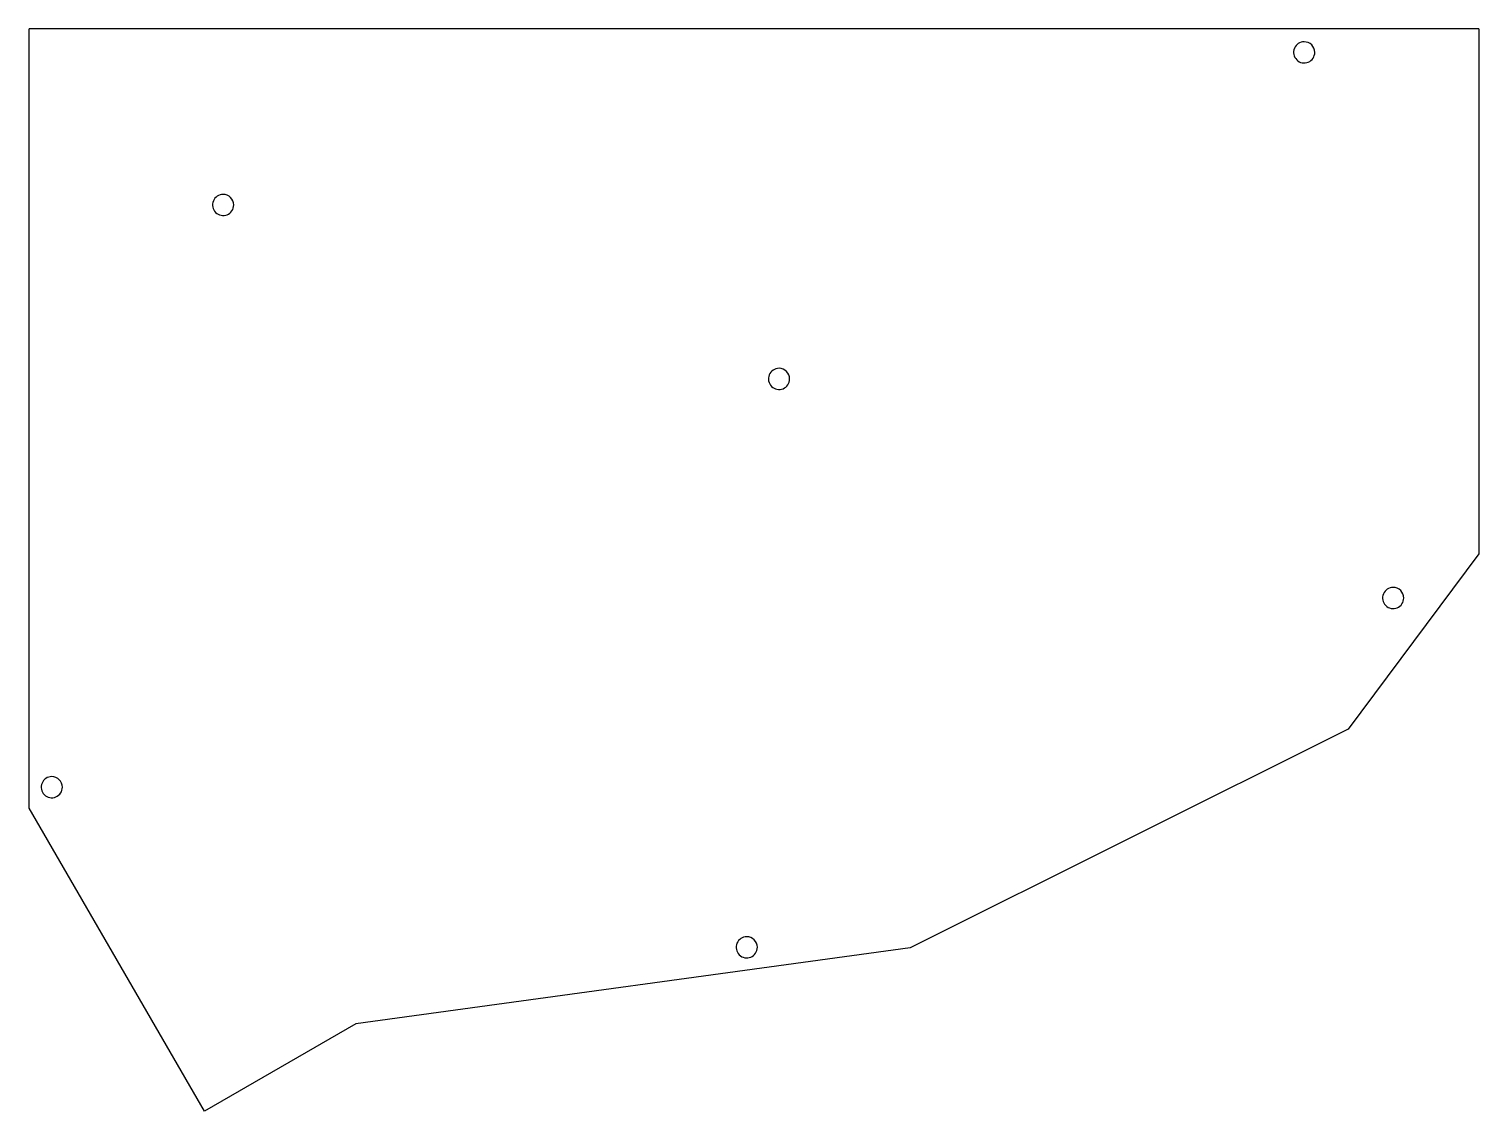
# Model space of a CAD drawing. Extents: x 3 to 161, y -118 to 0.
import ezdxf

# ---------------------------------------------------------------- set-up
doc = ezdxf.new("R2010")
doc.units = 0
doc.layers.get('0').update_dxf_attribs({"linetype": 'CONTINUOUS'})

msp = doc.modelspace()

# ---------------------------------------------------------------- linework, layer by layer
at = {"color": 7}
for points in [[(160.74136, -0.273954), (3.26136, -0.273954)], [(3.26136, -84.919454), (3.26136, -0.273954)], [(160.74136, -0.273954), (160.74136, -57.296954)], [(160.74136, -57.296954), (146.51736, -76.346954)], [(146.51736, -76.346954), (98.95586, -100.095954)], [(22.31136, -117.812454), (3.26136, -84.919454)], [(98.95586, -100.095954), (38.75786, -108.350954)], [(38.75786, -108.350954), (22.31136, -117.812454)]]:
    msp.add_lwpolyline(points, dxfattribs=at)
for points in [[(141.756638, -1.664132)], [(141.756638, -1.664132)], [(24.345189, -18.237632)], [(24.345189, -18.237632)], [(84.720938, -37.135308)], [(84.720938, -37.135308)], [(151.421338, -60.935108)], [(151.421338, -60.935108)], [(5.739689, -81.483708)], [(5.739689, -81.483708)], [(81.215738, -98.882708)], [(81.215738, -98.882708)]]:
    msp.add_lwpolyline(points, close=True, dxfattribs=at)
for points in [[(140.694176, -2.374046), (140.516178, -2.803772), (140.614567, -3.298407), (140.943465, -3.627305)], [(140.694176, -2.374046), (140.516178, -2.803772), (140.614567, -3.298407), (140.943465, -3.627305)], [(141.756638, -1.664132), (141.291506, -1.664132), (140.872175, -1.94432), (140.694176, -2.374046)], [(141.756638, -1.664132), (141.291506, -1.664132), (140.872175, -1.94432), (140.694176, -2.374046)], [(142.906638, -2.814132), (142.906638, -2.179004), (142.391766, -1.664132), (141.756638, -1.664132)], [(142.906638, -2.814132), (142.906638, -2.179004), (142.391766, -1.664132), (141.756638, -1.664132)], [(142.196724, -3.876594), (142.62645, -3.698596), (142.906638, -3.279264), (142.906638, -2.814132)], [(142.196724, -3.876594), (142.62645, -3.698596), (142.906638, -3.279264), (142.906638, -2.814132)], [(140.943465, -3.627305), (141.272363, -3.956203), (141.766998, -4.054592), (142.196724, -3.876594)], [(140.943465, -3.627305), (141.272363, -3.956203), (141.766998, -4.054592), (142.196724, -3.876594)], [(24.345189, -18.237632), (23.880057, -18.237632), (23.460725, -18.51782), (23.282727, -18.947546)], [(24.345189, -18.237632), (23.880057, -18.237632), (23.460725, -18.51782), (23.282727, -18.947546)], [(25.158362, -18.574459), (24.942695, -18.358792), (24.650188, -18.237632), (24.345189, -18.237632)], [(25.158362, -18.574459), (24.942695, -18.358792), (24.650188, -18.237632), (24.345189, -18.237632)], [(25.495189, -19.387632), (25.495189, -19.082633), (25.374029, -18.790126), (25.158362, -18.574459)], [(25.495189, -19.387632), (25.495189, -19.082633), (25.374029, -18.790126), (25.158362, -18.574459)], [(23.282727, -18.947546), (23.104729, -19.377272), (23.203118, -19.871907), (23.532016, -20.200805)], [(23.282727, -18.947546), (23.104729, -19.377272), (23.203118, -19.871907), (23.532016, -20.200805)], [(23.532016, -20.200805), (23.860914, -20.529703), (24.355549, -20.628092), (24.785275, -20.450094)], [(23.532016, -20.200805), (23.860914, -20.529703), (24.355549, -20.628092), (24.785275, -20.450094)], [(24.785275, -20.450094), (25.215, -20.272096), (25.495189, -19.852764), (25.495189, -19.387632)], [(24.785275, -20.450094), (25.215, -20.272096), (25.495189, -19.852764), (25.495189, -19.387632)], [(84.720938, -37.135308), (84.255806, -37.135308), (83.836475, -37.415497), (83.658476, -37.845222)], [(84.720938, -37.135308), (84.255806, -37.135308), (83.836475, -37.415497), (83.658476, -37.845222)], [(85.534111, -37.472135), (85.318444, -37.256468), (85.025937, -37.135308), (84.720938, -37.135308)], [(85.534111, -37.472135), (85.318444, -37.256468), (85.025937, -37.135308), (84.720938, -37.135308)], [(85.870938, -38.285308), (85.870938, -37.980309), (85.749778, -37.687802), (85.534111, -37.472135)], [(85.870938, -38.285308), (85.870938, -37.980309), (85.749778, -37.687802), (85.534111, -37.472135)], [(83.658476, -37.845222), (83.480478, -38.274948), (83.578867, -38.769583), (83.907765, -39.098481)], [(83.658476, -37.845222), (83.480478, -38.274948), (83.578867, -38.769583), (83.907765, -39.098481)], [(83.907765, -39.098481), (84.236663, -39.427379), (84.731298, -39.525768), (85.161024, -39.34777)], [(83.907765, -39.098481), (84.236663, -39.427379), (84.731298, -39.525768), (85.161024, -39.34777)], [(85.161024, -39.34777), (85.59075, -39.169772), (85.870938, -38.75044), (85.870938, -38.285308)], [(85.161024, -39.34777), (85.59075, -39.169772), (85.870938, -38.75044), (85.870938, -38.285308)], [(151.421338, -60.935108), (150.956206, -60.935108), (150.536875, -61.215297), (150.358876, -61.645022)], [(151.421338, -60.935108), (150.956206, -60.935108), (150.536875, -61.215297), (150.358876, -61.645022)], [(152.234511, -61.271935), (152.018844, -61.056268), (151.726337, -60.935108), (151.421338, -60.935108)], [(152.234511, -61.271935), (152.018844, -61.056268), (151.726337, -60.935108), (151.421338, -60.935108)], [(152.571338, -62.085108), (152.571338, -61.780109), (152.450178, -61.487602), (152.234511, -61.271935)], [(152.571338, -62.085108), (152.571338, -61.780109), (152.450178, -61.487602), (152.234511, -61.271935)], [(150.358876, -61.645022), (150.180878, -62.074748), (150.279267, -62.569383), (150.608165, -62.898281)], [(150.358876, -61.645022), (150.180878, -62.074748), (150.279267, -62.569383), (150.608165, -62.898281)], [(150.608165, -62.898281), (150.937063, -63.227179), (151.431698, -63.325568), (151.861424, -63.14757)], [(150.608165, -62.898281), (150.937063, -63.227179), (151.431698, -63.325568), (151.861424, -63.14757)], [(151.861424, -63.14757), (152.29115, -62.969572), (152.571338, -62.55024), (152.571338, -62.085108)], [(151.861424, -63.14757), (152.29115, -62.969572), (152.571338, -62.55024), (152.571338, -62.085108)], [(5.739689, -81.483708), (5.274557, -81.483708), (4.855225, -81.763897), (4.677227, -82.193622)], [(5.739689, -81.483708), (5.274557, -81.483708), (4.855225, -81.763897), (4.677227, -82.193622)], [(6.889689, -82.633708), (6.889689, -81.998581), (6.374816, -81.483708), (5.739689, -81.483708)], [(6.889689, -82.633708), (6.889689, -81.998581), (6.374816, -81.483708), (5.739689, -81.483708)], [(4.677227, -82.193622), (4.499229, -82.623348), (4.597618, -83.117983), (4.926516, -83.446881)], [(4.677227, -82.193622), (4.499229, -82.623348), (4.597618, -83.117983), (4.926516, -83.446881)], [(4.926516, -83.446881), (5.255414, -83.775779), (5.750049, -83.874168), (6.179775, -83.69617)], [(4.926516, -83.446881), (5.255414, -83.775779), (5.750049, -83.874168), (6.179775, -83.69617)], [(6.179775, -83.69617), (6.6095, -83.518172), (6.889689, -83.09884), (6.889689, -82.633708)], [(6.179775, -83.69617), (6.6095, -83.518172), (6.889689, -83.09884), (6.889689, -82.633708)], [(81.215738, -98.882708), (80.750606, -98.882708), (80.331275, -99.162897), (80.153276, -99.592622)], [(81.215738, -98.882708), (80.750606, -98.882708), (80.331275, -99.162897), (80.153276, -99.592622)], [(82.028911, -99.219535), (81.813244, -99.003868), (81.520737, -98.882708), (81.215738, -98.882708)], [(82.028911, -99.219535), (81.813244, -99.003868), (81.520737, -98.882708), (81.215738, -98.882708)], [(80.153276, -99.592622), (79.975278, -100.022348), (80.073667, -100.516983), (80.402565, -100.845881)], [(80.153276, -99.592622), (79.975278, -100.022348), (80.073667, -100.516983), (80.402565, -100.845881)], [(81.655824, -101.09517), (82.08555, -100.917172), (82.365738, -100.49784), (82.365738, -100.032708)], [(81.655824, -101.09517), (82.08555, -100.917172), (82.365738, -100.49784), (82.365738, -100.032708)], [(82.365738, -100.032708), (82.365738, -99.727709), (82.244578, -99.435202), (82.028911, -99.219535)], [(82.365738, -100.032708), (82.365738, -99.727709), (82.244578, -99.435202), (82.028911, -99.219535)], [(80.402565, -100.845881), (80.731463, -101.174779), (81.226098, -101.273168), (81.655824, -101.09517)], [(80.402565, -100.845881), (80.731463, -101.174779), (81.226098, -101.273168), (81.655824, -101.09517)]]:
    msp.add_open_spline(points, degree=3, dxfattribs=at)

doc.saveas('drawing.dxf')
